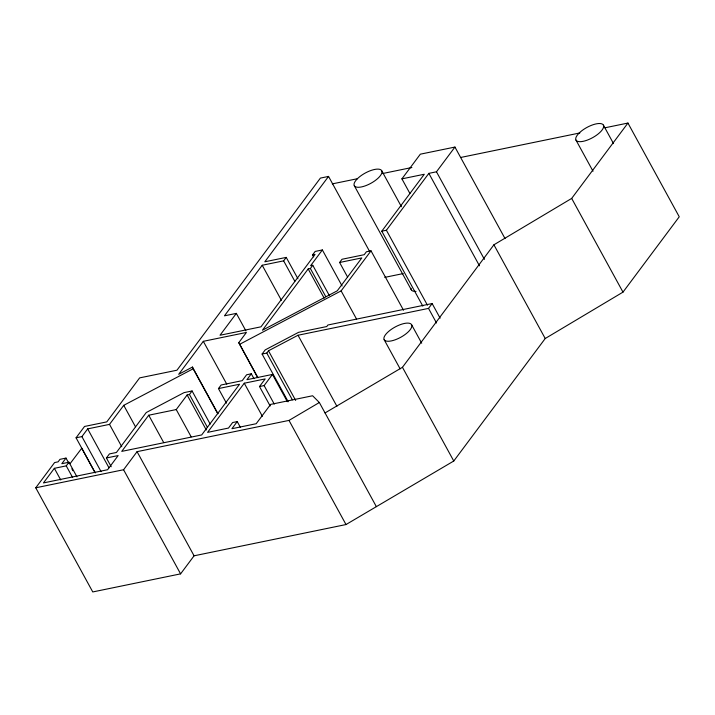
<?xml version="1.0" encoding="UTF-8"?>
<svg xmlns="http://www.w3.org/2000/svg" width="715" height="715" viewBox="0 0 715 715"><rect width="100%" height="100%" fill="white"/><g stroke="black" fill="none" stroke-linecap="round" stroke-linejoin="round"><path stroke-width="1.07" d="M604.979 127.788L627.94 123.06L679.25 216.779L622.988 292.131L545.223 338.517L453.766 461.014L346.006 524.551L194.078 555.805L180.591 573.868L92.762 591.94L35.75 487.8L54.59 462.569L58.112 461.836L59.989 459.325L66.003 458.092L68.667 462.954M95.247 472.838L76.067 437.803L84.531 426.462L106.794 421.877L139.64 377.886L176.963 370.209L320.4 178.098L328.543 176.417L369.575 251.358M76.952 476.842L68.962 462.239L66.254 465.867L54.358 468.316L43.454 482.929L107.581 469.737L118.154 455.571L106.41 457.984L111.209 466.743M76.067 437.803L81.903 436.597L87.668 428.875L109.52 424.379L123.74 405.334L193.148 368.788L192.451 367.063L178.687 374.311L203.319 341.323L246.407 332.457L238.774 342.673L257.588 377.484M66.003 458.092L61.803 463.713L68.962 462.239M106.41 457.984L109.449 453.909L116.42 452.479L146.253 412.528L184.05 392.624L192.076 390.971L210.192 424.067M192.076 390.971L189.439 394.492L187.133 394.975L176.239 409.561L148.729 415.218L121.72 451.388L201.693 434.935L239.552 384.232L218.45 388.576L226.449 403.171M297.949 278.796L286.223 257.391L283.641 260.85L262.217 265.256L224.456 315.824L236.343 313.385L245.933 330.902M328.543 176.417L264.8 261.797L286.223 257.391M236.343 313.385L220.014 335.255L260.984 326.818L315.065 254.388L312.571 254.898L313.635 256.846M35.75 487.8L123.579 469.737L137.066 451.666L288.994 420.411L319.346 402.518L376.358 506.649M312.571 254.898L315.154 251.439L322.367 249.955L342.083 285.964M218.45 388.576L221.123 385.001L242.215 380.657L246.621 374.767L251.305 373.802L253.968 378.673M329.293 295.447L312.777 265.283L310.373 268.5L308.183 268.947L262.45 330.214L337.257 290.817L361.835 257.909L339.607 262.485L347.606 277.08M322.367 249.955L310.587 265.73L312.777 265.283M288.199 401.732L262.092 354.041L265.176 349.912L298.512 332.359L326.746 326.549L327.908 325.003L432.137 303.553L440.127 318.157M270.163 405.995L259.5 386.529L265.194 378.914L244.271 383.213L207.582 432.369L228.496 428.062L232.616 422.538L237.246 421.591L240.437 427.427M251.305 373.802L246.907 379.692L272.442 374.437L287.367 401.687M262.092 354.041L266.775 353.085L268.483 350.788L298.012 335.246L428.526 308.397L432.137 303.553M339.607 262.485L342.011 259.268L364.23 254.692L366.402 251.787L371.014 250.84L403.51 310.212M409.901 193.452L401.91 178.857L420.331 154.181L454.937 147.067L505.022 238.551M237.246 421.591L231.919 428.714L256.193 423.718L270.627 404.404L312.607 395.761L319.346 402.518M259.5 386.529L264.13 385.582L272.442 374.437M422.815 306.118L381.783 231.186L424.29 174.254L401.91 178.857M239.471 344.398L341.118 290.88L371.014 250.84M381.783 231.186L386.395 230.239L428.857 173.361L436.472 171.797L454.937 147.067M325.048 412.93L402.456 367.296L493.913 244.798L571.678 198.413L627.94 123.06M70.007 463.749L81.769 448.216L95.086 472.704M332.323 183.88L357.384 178.723M382.454 173.566L411.867 167.516M460.63 157.479L579.829 132.963M384.724 277.375L403.251 273.568M603.406 125.125A15.623 5.854 -28.7 0 1 585.21 140.81A15.623 5.854 -28.7 0 1 580.455 131.855A15.623 5.854 -28.7 0 1 603.406 125.125L613.524 143.617M575.968 140.077L593.021 171.216M571.678 198.413L622.988 292.131M493.913 244.798L545.223 338.517M436.472 171.797L484.43 259.384M428.857 173.361L479.479 265.819M381.721 170.724A15.623 5.854 -28.7 0 1 363.524 186.418A15.623 5.854 -28.7 0 1 358.769 177.463A15.623 5.854 -28.7 0 1 381.721 170.724L401.437 206.733M386.395 230.239L427.427 305.171M428.526 308.397L436.516 322.992M354.291 185.677L411.304 289.816M411.581 324.708A15.623 5.854 -28.7 0 1 393.375 340.403A15.623 5.854 -28.7 0 1 388.629 331.447A15.623 5.854 -28.7 0 1 411.581 324.708L421.698 343.2M402.456 367.296L453.766 461.014M384.143 339.661L400.132 368.86M341.118 290.88L356.57 319.105M310.373 268.5L325.826 296.725M308.183 268.947L324.172 298.146M283.641 260.85L294.83 281.29M262.217 265.256L281.397 300.291M298.012 335.246L336.908 406.29M268.483 350.788L295.661 400.427M266.775 353.085L292.346 399.801M288.994 420.411L346.006 524.551M264.13 385.582L274.247 404.073M238.774 342.673L257.954 377.708M244.271 383.213L262.387 416.309M203.319 341.323L226.762 384.143M192.451 367.063L218.021 413.779M193.148 368.788L217.655 413.556M189.439 394.492L207.556 427.588M187.133 394.975L206.313 430.01M176.239 409.561L191.164 436.811M148.729 415.218L163.646 442.469M123.74 405.334L135.457 426.739M137.066 451.666L194.078 555.805M109.52 424.379L121.773 446.759M123.579 469.737L180.591 573.868M87.668 428.875L108.984 467.798M81.903 436.597L101.083 471.632M71.866 468.799L72.93 470.738M66.254 465.867L72.644 477.549M54.358 468.316L60.757 479.997M416.023 291.407A15.623 5.854 -28.7 0 1 411.054 288.279"/></g></svg>
